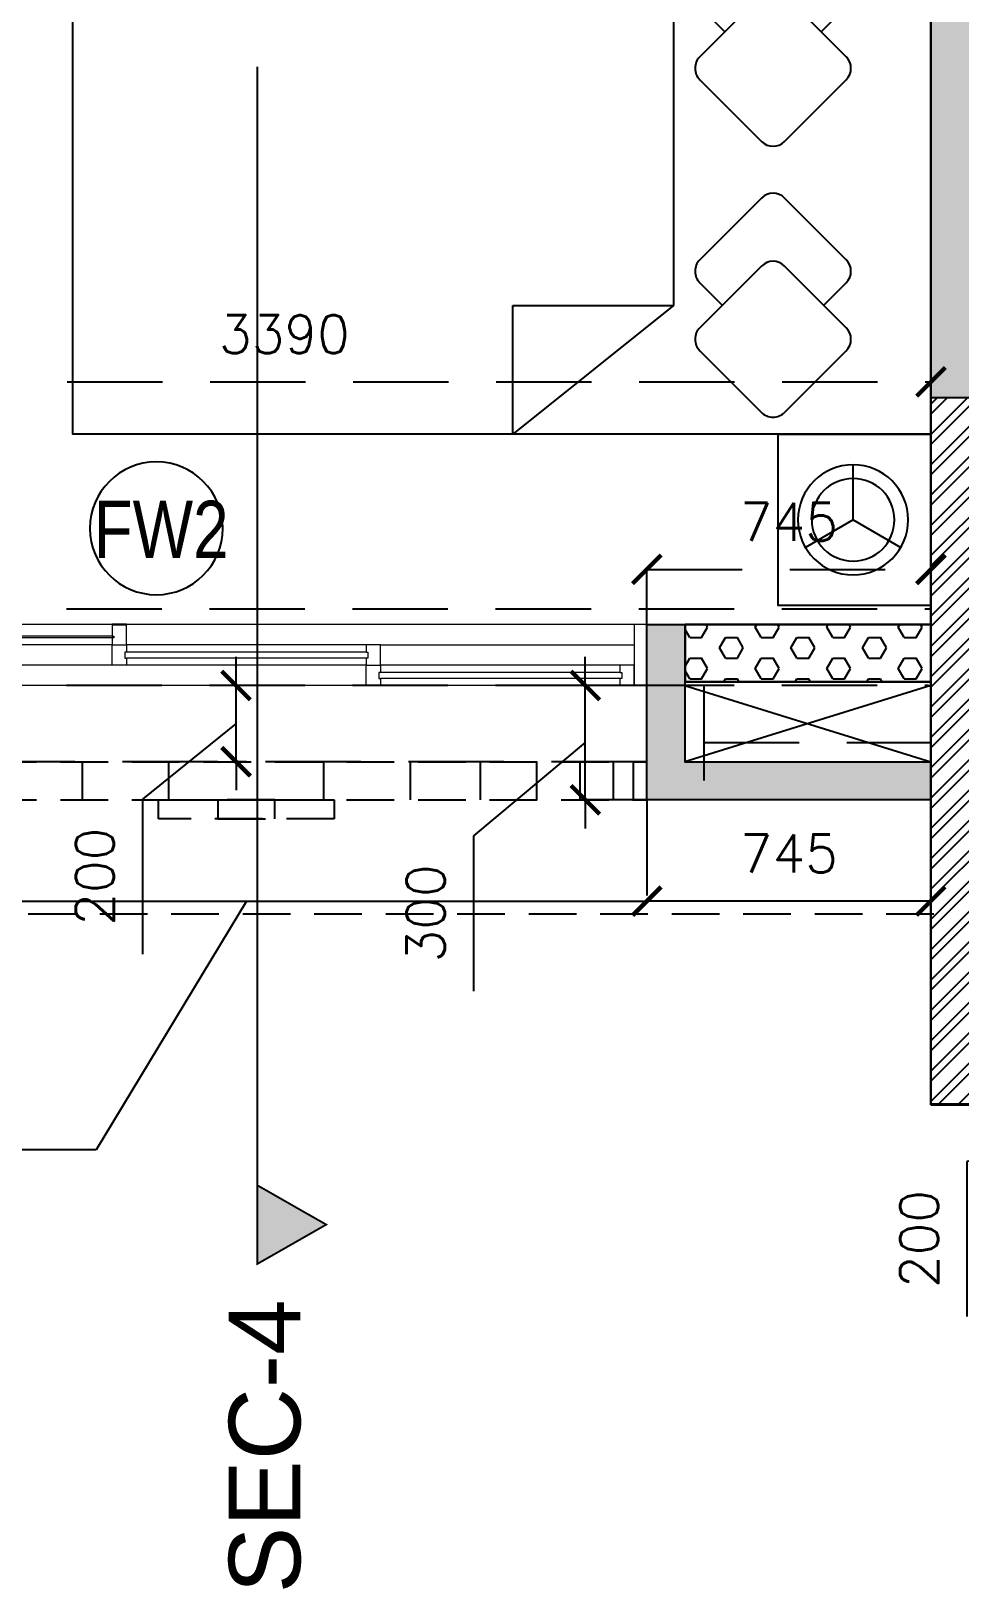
# Model space of a CAD drawing. Header units: millimetres. Extents: x 1167879 to 1231451, y -5731814 to -5645217.
# Drawn here: x 1196773 to 1199208, y -5729954 to -5725868 of the extents above; entities that cross this region are included whole.
import ezdxf
from ezdxf.enums import TextEntityAlignment as Align

# ---------------------------------------------------------------- set-up
doc = ezdxf.new("R2010")
doc.units = ezdxf.units.MM
doc.header["$LTSCALE"] = 1000
doc.header["$MEASUREMENT"] = 0
for name, pattern in [('$0$AUDIT_D_120904163729-0', [0]), ('$0$HIDDEN', [0.375, 0.25, -0.125]), ('2BHK-A - FRONT$0$AUDIT_D_120904163729-0', [0]), ('AUDIT_D_120904163729-0', [0]), ('T8(T9 IS SIMILAR) - 1st FLOOR ELEVATION$0$AUDIT_D_120904163729-0', [0]), ('T8(T9 IS SIMILAR) - 1st FLOOR ELEVATION$0$HIDDEN', [0.375, 0.25, -0.125]), ('T8(T9 IS SIMILAR) - DIMENSION & TEXTING$0$HIDDEN', [0.375, 0.25, -0.125]), ('T8(T9 IS SIMILAR) - TYPICAL FLOOR ELEVATION$0$AUDIT_D_120904163729-0', [0]), ('T8(T9 IS SIMILAR) - TYPICAL FLOOR ELEVATION$0$HIDDEN', [0.375, 0.25, -0.125]), ('T8(T9 IS SIMILAR)$0$$0$HIDDEN', [0.375, 0.25, -0.125]), ('T8_PROFILE SECTIONS$0$HIDDEN', [0.375, 0.25, -0.125]), ('T8_PROFILE SECTIONS$0$PHANTOM2', [1.25, 0.625, -0.125, 0.125, -0.125, 0.125, -0.125])]:
    doc.linetypes.add(name, pattern=pattern)
doc.layers.get('0').update_dxf_attribs({"linetype": 'AUDIT_D_120904163729-0'})
for name, color, linetype in [('$0$A-DIM', 1, '$0$AUDIT_D_120904163729-0'), ('2BHK-A - FRONT$0$2BHK-A - FRONT$0$a-furniture', 8, 'Continuous'), ('2BHK-A - FRONT$0$A-HATCH -160', 251, '2BHK-A - FRONT$0$AUDIT_D_120904163729-0'), ('A_dim', 1, 'Continuous'), ('T8(T9 IS SIMILAR) - 1st FLOOR ELEVATION$0$A-WALL-FEATURES', 6, 'T8(T9 IS SIMILAR) - 1st FLOOR ELEVATION$0$AUDIT_D_120904163729-0'), ('T8(T9 IS SIMILAR) - DIMENSION & TEXTING$0$A-DIMENSIONS', 2, 'T8(T9 IS SIMILAR) - DIMENSION & TEXTING$0$HIDDEN'), ('T8(T9 IS SIMILAR) - DIMENSION & TEXTING$0$a-window-no', 125, 'Continuous'), ('T8(T9 IS SIMILAR) - TYPICAL FLOOR ELEVATION$0$A-DIM', 1, 'T8(T9 IS SIMILAR) - TYPICAL FLOOR ELEVATION$0$AUDIT_D_120904163729-0'), ('T8(T9 IS SIMILAR) - TYPICAL FLOOR ELEVATION$0$A-WALL HATCH', 252, 'T8(T9 IS SIMILAR) - TYPICAL FLOOR ELEVATION$0$AUDIT_D_120904163729-0'), ('T8(T9 IS SIMILAR) - TYPICAL FLOOR ELEVATION$0$A-WALL-FEATURES', 6, 'T8(T9 IS SIMILAR) - TYPICAL FLOOR ELEVATION$0$AUDIT_D_120904163729-0'), ('T8(T9 IS SIMILAR)$0$$6$a-beam 2', 50, 'Continuous'), ('T8(T9 IS SIMILAR)$0$S-BEAM', 20, 'T8(T9 IS SIMILAR)$0$$0$HIDDEN'), ('T8_PROFILE SECTIONS$0$A-PROFILE SECTIONS', 81, 'T8_PROFILE SECTIONS$0$PHANTOM2'), ('T8_REFUGE COLUMNS$0$A-RCC COLS', 3, 'Continuous'), ('T8_TYPICAL COLUMNS$0$A-RCC COLS', 3, 'Continuous')]:
    doc.layers.add(name, color=color, linetype=linetype)
for name, color, linetype, lineweight in [('2BHK-A - FRONT$0$A-WALL- 160', 6, 'Continuous', 30), ('2BHK-A - FRONT$0$Window', 4, 'Continuous', 20), ('T8(T9 IS SIMILAR)$0$D&W', 8, 'Continuous', 25)]:
    doc.layers.add(name, color=color, linetype=linetype, lineweight=lineweight)
doc.layers.add('T8_REFUGE COLUMNS$0$COL-HATCH', color=7, linetype='Continuous', lineweight=25, true_color=0xa3a3a3)
doc.styles.add('$4$Romans 1', font='romans.shx', dxfattribs={"height": 100})
doc.styles.add('T8(T9 IS SIMILAR) - DIMENSION & TEXTING$0$LODHA STANDERD', font='sanss___.ttf')
doc.styles.add('T8(T9 IS SIMILAR) - DIMENSION & TEXTING$0$Romans 1', font='romans.shx', dxfattribs={"height": 100})
doc.styles.add('T8(T9 IS SIMILAR) - TYPICAL FLOOR ELEVATION$0$Romans 1', font='romans.shx', dxfattribs={"height": 100})
doc.styles.add('T8_PROFILE SECTIONS$0$arial', font='sanss___.ttf')
doc.dimstyles.new('$1$ALPINE S', dxfattribs={"dimscale": 0, "dimtxt": 100, "dimasz": 75, "dimexe": 0, "dimexo": 0, "dimgap": 75, "dimtad": 1, "dimdec": 0, "dimzin": 0, "dimdsep": 46, "dimtxsty": '$4$Romans 1', "dimblk": '$4$_ArchTick', "dimcen": 0.09, "dimclrd": 256, "dimclre": 256, "dimclrt": 7, "dimadec": 0, "dimazin": 0, "dimtfac": 1, "dimtdec": 0, "dimtofl": 0, "dimtmove": 1, "dimatfit": 0, "dimldrblk": '$1$_Open90', "dimfxl": 1, "dimtolj": 1, "dimtzin": 0, "dimarcsym": 0})
doc.dimstyles.new('T8(T9 IS SIMILAR) - DIMENSION & TEXTING$0$ALPINE S', dxfattribs={"dimscale": 0, "dimtxt": 100, "dimasz": 75, "dimexe": 0, "dimexo": 0, "dimgap": 75, "dimtad": 1, "dimdec": 0, "dimzin": 0, "dimdsep": 46, "dimtxsty": 'T8(T9 IS SIMILAR) - DIMENSION & TEXTING$0$Romans 1', "dimblk": 'T8(T9 IS SIMILAR) - DIMENSION & TEXTING$0$_ArchTick', "dimcen": 0.09, "dimclrd": 256, "dimclre": 256, "dimclrt": 7, "dimadec": 0, "dimazin": 0, "dimtfac": 1, "dimtdec": 0, "dimtofl": 0, "dimtmove": 1, "dimatfit": 0, "dimldrblk": 'T8(T9 IS SIMILAR) - DIMENSION & TEXTING$0$_Open90', "dimfxl": 1, "dimtolj": 1, "dimtzin": 0, "dimarcsym": 0})
doc.dimstyles.new('T8(T9 IS SIMILAR) - TYPICAL FLOOR ELEVATION$0$ALPINE S', dxfattribs={"dimscale": 0, "dimtxt": 100, "dimasz": 75, "dimexe": 0, "dimexo": 0, "dimgap": 75, "dimtad": 1, "dimdec": 0, "dimzin": 0, "dimdsep": 46, "dimtxsty": 'T8(T9 IS SIMILAR) - TYPICAL FLOOR ELEVATION$0$Romans 1', "dimblk": 'T8(T9 IS SIMILAR) - TYPICAL FLOOR ELEVATION$0$_ArchTick', "dimcen": 0.09, "dimclrd": 256, "dimclre": 256, "dimclrt": 7, "dimadec": 0, "dimazin": 0, "dimtfac": 1, "dimtdec": 0, "dimtofl": 0, "dimtmove": 1, "dimatfit": 0, "dimldrblk": 'T8(T9 IS SIMILAR) - TYPICAL FLOOR ELEVATION$0$_Open90', "dimfxl": 1, "dimtolj": 1, "dimtzin": 0, "dimarcsym": 0})

# ---------------------------------------------------------------- blocks, each defined once
blk = doc.blocks.new('T8(T9 IS SIMILAR) - 1st FLOOR ELEVATION')
at = {"layer": 'T8(T9 IS SIMILAR) - 1st FLOOR ELEVATION$0$A-WALL-FEATURES', "color": 2, "linetype": 'T8(T9 IS SIMILAR) - 1st FLOOR ELEVATION$0$HIDDEN', "ltscale": 0.5}
for p, q in [((1198387.7, -5727884.6), (1198387.7, -5727584.6)), ((1196287.7, -5727784.6), (1198387.7, -5727784.6)), ((1196907.6, -5727884.6), (1196907.6, -5727784.6)), ((1197134.6, -5727884.6), (1197134.6, -5727784.6)), ((1197540.9, -5727884.6), (1197540.9, -5727784.6)), ((1197767.8, -5727884.6), (1197767.8, -5727784.6)), ((1197951.2, -5727884.6), (1197951.2, -5727784.6)), ((1198099.6, -5727884.6), (1198099.6, -5727784.6)), ((1198213.1, -5727884.6), (1198213.1, -5727784.6)), ((1198300.4, -5727884.6), (1198300.4, -5727784.6)), ((1198352.8, -5727884.6), (1198352.8, -5727784.6)), ((1196287.7, -5727884.6), (1198387.7, -5727884.6))]:
    blk.add_line(p, q, dxfattribs=at)
blk.add_lwpolyline([(1199140.6, -5728184.6), (1195092.6, -5728184.7), (1195092.6, -5722974), (1196392.3, -5722974)], dxfattribs=at)
for points in [[(1197107.7, -5727884.6), (1197567.7, -5727884.6), (1197567.7, -5727934.6), (1197107.7, -5727934.6)], [(1197262.7, -5727934.6), (1197412.7, -5727934.6), (1197412.7, -5727884.6), (1197262.7, -5727884.6)]]:
    blk.add_lwpolyline(points, close=True, dxfattribs=at)
blk = doc.blocks.new('T8(T9 IS SIMILAR) - DIMENSION & TEXTING$0$WINDOW TAG')
at = {"layer": 'T8(T9 IS SIMILAR) - DIMENSION & TEXTING$0$a-window-no'}
blk.add_circle((0, 0), 174.1, dxfattribs=at)
at = {"layer": 'T8(T9 IS SIMILAR) - DIMENSION & TEXTING$0$a-window-no', "style": 'T8(T9 IS SIMILAR) - DIMENSION & TEXTING$0$LODHA STANDERD'}
blk.add_attdef('WINDOW', text='', height=150, dxfattribs=at).set_placement((11.3, 2.8), align=Align.MIDDLE_CENTER)
blk = doc.blocks.new('T8(T9 IS SIMILAR) - DIMENSION & TEXTING$0$_ArchTick')
at = {"color": 0, "linetype": 'ByBlock', "const_width": 0.15}
blk.add_lwpolyline([(-0.5, -0.5), (0.5, 0.5)], dxfattribs=at)
blk = doc.blocks.new('*D538')
at = {"layer": 'T8(T9 IS SIMILAR) - DIMENSION & TEXTING$0$A-DIMENSIONS', "linetype": 'T8(T9 IS SIMILAR) - DIMENSION & TEXTING$0$HIDDEN', "lineweight": -2, "transparency": 16777216}
for p, q in [((1198387.7, -5727424.6), (1198387.7, -5727280.1)), ((1199132.6, -5727424.6), (1199132.6, -5727280.1))]:
    blk.add_line(p, q, dxfattribs=at)
at = {"layer": 'T8(T9 IS SIMILAR) - DIMENSION & TEXTING$0$A-DIMENSIONS', "lineweight": -2, "transparency": 16777216}
blk.add_line((1198387.7, -5727280.1), (1199132.6, -5727280.1), dxfattribs=at)
at = {"layer": 'T8(T9 IS SIMILAR) - DIMENSION & TEXTING$0$A-DIMENSIONS', "linetype": 'ByBlock', "lineweight": -2, "transparency": 16777216, "xscale": 75, "yscale": 75, "zscale": 75, "rotation": 180}
blk.add_blockref('T8(T9 IS SIMILAR) - DIMENSION & TEXTING$0$_ArchTick', (1198387.7, -5727280.1), dxfattribs=at)
at = {"layer": 'T8(T9 IS SIMILAR) - DIMENSION & TEXTING$0$A-DIMENSIONS', "linetype": 'ByBlock', "lineweight": -2, "transparency": 16777216, "xscale": 75, "yscale": 75, "zscale": 75}
blk.add_blockref('T8(T9 IS SIMILAR) - DIMENSION & TEXTING$0$_ArchTick', (1199132.6, -5727280.1), dxfattribs=at)
at = {"layer": 'T8(T9 IS SIMILAR) - DIMENSION & TEXTING$0$A-DIMENSIONS', "color": 7, "linetype": 'ByBlock', "transparency": 16777216, "insert": (1198760.2, -5727155.1), "char_height": 100, "attachment_point": 5, "style": 'T8(T9 IS SIMILAR) - DIMENSION & TEXTING$0$Romans 1'}
blk.add_mtext('\\A1;745', dxfattribs=at)
blk = doc.blocks.new('T8(T9 IS SIMILAR) - DIMENSION & TEXTING$0$_Open90')
at = {"color": 0, "linetype": 'ByBlock', "lineweight": -2}
for p, q in [((0, 0), (-1, 0)), ((-0.5, 0.5), (0, 0)), ((0, 0), (-0.5, -0.5))]:
    blk.add_line(p, q, dxfattribs=at)
blk = doc.blocks.new('*D539')
at = {"layer": 'T8(T9 IS SIMILAR) - DIMENSION & TEXTING$0$A-DIMENSIONS', "linetype": 'T8(T9 IS SIMILAR) - DIMENSION & TEXTING$0$HIDDEN', "lineweight": -2, "transparency": 16777216}
for p, q in [((1195742.6, -5726519.7), (1195742.6, -5726787.9)), ((1199132.6, -5726519.7), (1199132.6, -5726787.9))]:
    blk.add_line(p, q, dxfattribs=at)
at = {"layer": 'T8(T9 IS SIMILAR) - DIMENSION & TEXTING$0$A-DIMENSIONS', "lineweight": -2, "transparency": 16777216}
blk.add_line((1195742.6, -5726787.9), (1199132.6, -5726787.9), dxfattribs=at)
at = {"layer": 'T8(T9 IS SIMILAR) - DIMENSION & TEXTING$0$A-DIMENSIONS', "linetype": 'ByBlock', "lineweight": -2, "transparency": 16777216, "xscale": 75, "yscale": 75, "zscale": 75, "rotation": 180}
blk.add_blockref('T8(T9 IS SIMILAR) - DIMENSION & TEXTING$0$_ArchTick', (1195742.6, -5726787.9), dxfattribs=at)
at = {"layer": 'T8(T9 IS SIMILAR) - DIMENSION & TEXTING$0$A-DIMENSIONS', "linetype": 'ByBlock', "lineweight": -2, "transparency": 16777216, "xscale": 75, "yscale": 75, "zscale": 75}
blk.add_blockref('T8(T9 IS SIMILAR) - DIMENSION & TEXTING$0$_ArchTick', (1199132.6, -5726787.9), dxfattribs=at)
at = {"layer": 'T8(T9 IS SIMILAR) - DIMENSION & TEXTING$0$A-DIMENSIONS', "color": 7, "linetype": 'ByBlock', "transparency": 16777216, "insert": (1197437.6, -5726662.9), "char_height": 100, "attachment_point": 5, "style": 'T8(T9 IS SIMILAR) - DIMENSION & TEXTING$0$Romans 1'}
blk.add_mtext('\\A1;3390', dxfattribs=at)
blk = doc.blocks.new('T8_REFUGE COLUMNS')
at = {"layer": 'T8_REFUGE COLUMNS$0$COL-HATCH', "linetype": 'ByBlock'}
h = blk.add_hatch(color=256, dxfattribs=at)
h.dxf.hatch_style = 1
h.paths.add_polyline_path([(1199382.1, -5726829.9), (1199132.1, -5726829.9), (1199132.1, -5724474.9), (1199382.1, -5724474.9)])
at = {"layer": 'T8_REFUGE COLUMNS$0$A-RCC COLS', "linetype": 'ByBlock'}
blk.add_lwpolyline([(1199382.1, -5726829.9), (1199132.1, -5726829.9), (1199132.1, -5724474.9), (1199382.1, -5724474.9)], close=True, dxfattribs=at)
blk = doc.blocks.new('T8_TYPICAL COLUMNS')
at = {"layer": 'T8_TYPICAL COLUMNS$0$A-RCC COLS', "linetype": 'ByBlock'}
blk.add_blockref('T8_REFUGE COLUMNS', (0, 0), dxfattribs=at)
blk = doc.blocks.new('2BHK-A - FRONT$0$2100')
at = {"layer": '2BHK-A - FRONT$0$Window', "color": 1, "lineweight": 13}
for p, q in [((1150876.5, -5693344.1), (1148842.5, -5693344.1)), ((1149507.5, -5693344.1), (1148880, -5693344.1)), ((1149507.5, -5693397.4), (1148880, -5693397.4)), ((1150173.7, -5693397.4), (1149545, -5693397.4)), ((1150211.2, -5693397.4), (1150876.5, -5693397.4)), ((1149507.5, -5693450.8), (1148842.5, -5693450.8)), ((1150173.7, -5693450.8), (1149545, -5693450.8)), ((1150839, -5693450.8), (1150211.2, -5693450.8)), ((1150173.7, -5693504.1), (1148842.5, -5693504.1)), ((1150839, -5693504.1), (1150211.2, -5693504.1))]:
    blk.add_line(p, q, dxfattribs=at)
at = {"layer": '2BHK-A - FRONT$0$Window', "color": 5, "lineweight": 13}
for p, q in [((1149507.5, -5693374.4), (1148880, -5693374.4)), ((1149507.5, -5693378.9), (1148880, -5693378.9)), ((1150173.7, -5693416), (1149545, -5693416)), ((1150173.7, -5693432.2), (1149545, -5693432.2)), ((1150839, -5693469.3), (1150211.2, -5693469.3)), ((1150839, -5693485.5), (1150211.2, -5693485.5))]:
    blk.add_line(p, q, dxfattribs=at)
at = {"layer": '2BHK-A - FRONT$0$Window', "color": 4, "lineweight": 13}
for points in [[(1148842.5, -5693344.1), (1148809.5, -5693344.1), (1148809.5, -5693504.1), (1148842.5, -5693504.1)], [(1148880, -5693378.9), (1148880, -5693397.4), (1148842.5, -5693397.4), (1148842.5, -5693344.1), (1148880, -5693344.1), (1148880, -5693374.4), (1148875.5, -5693374.4), (1148875.5, -5693378.9)], [(1149507.5, -5693378.9), (1149507.5, -5693397.4), (1149545, -5693397.4), (1149545, -5693344.1), (1149507.5, -5693344.1), (1149507.5, -5693374.4), (1149512, -5693374.4), (1149512, -5693378.9)], [(1150909.5, -5693344.1), (1150876.5, -5693344.1), (1150876.5, -5693504.1), (1150909.5, -5693504.1)], [(1149545, -5693432.2), (1149545, -5693450.8), (1149507.5, -5693450.8), (1149507.5, -5693397.4), (1149545, -5693397.4), (1149545, -5693416), (1149540.5, -5693416), (1149540.5, -5693432.2)], [(1150173.7, -5693432.2), (1150173.7, -5693450.8), (1150211.2, -5693450.8), (1150211.2, -5693397.4), (1150173.7, -5693397.4), (1150173.7, -5693416), (1150178.2, -5693416), (1150178.2, -5693432.2)], [(1150211.2, -5693485.5), (1150211.2, -5693504.1), (1150173.7, -5693504.1), (1150173.7, -5693450.8), (1150211.2, -5693450.8), (1150211.2, -5693469.3), (1150206.7, -5693469.3), (1150206.7, -5693485.5)], [(1150839, -5693485.5), (1150839, -5693504.1), (1150876.5, -5693504.1), (1150876.5, -5693450.8), (1150839, -5693450.8), (1150839, -5693469.3), (1150843.5, -5693469.3), (1150843.5, -5693485.5)]]:
    blk.add_lwpolyline(points, close=True, dxfattribs=at)
blk = doc.blocks.new('2BHK-A - FRONT$0$2BHK-A - FRONT$0$a bed')
at = {"color": 0, "linetype": 'ByBlock', "extrusion": (1.06338e-09, -0.000260045, 1)}
for q in [(78.6, 2497.2), (328.9, 2497.3), (203.8, 2280.5)]:
    blk.add_line((203.8, 2425), q, dxfattribs=at)
at = {"color": 0, "linetype": 'ByBlock'}
for p, q in [((675, 2200, 0), (675, 737.5, 0)), ((221.8, 1867.4, 0), (383.5, 2029, 0)), ((444.1, 2029, 0), (605.8, 1867.4, 0)), ((334.7, 1693.9, 0), (221.8, 1806.8, 0)), ((605.8, 1806.8, 0), (492.9, 1693.9, 0)), ((221.8, 1581, 0), (383.5, 1742.6, 0)), ((444.1, 1742.6, 0), (605.8, 1581, 0)), ((221.8, 1389.8, 0), (383.5, 1551.4, 0)), ((287.1, 1455.1, 0), (221.8, 1520.4, 0)), ((444.1, 1551.4, 0), (605.8, 1389.8, 0)), ((605.8, 1520.4, 0), (540.5, 1455.1, 0)), ((383.5, 1167.5, 0), (221.8, 1329.2, 0)), ((605.8, 1329.2, 0), (444.1, 1167.5, 0)), ((221.8, 857.3, 0), (383.5, 1019, 0)), ((444.1, 1019, 0), (605.8, 857.3, 0)), ((221.8, 679, 0), (383.5, 840.6, 0)), ((444.1, 840.6, 0), (605.8, 679, 0)), ((280.7, 737.9, 0), (221.8, 796.7, 0)), ((605.8, 796.7, 0), (546.9, 737.9, 0)), ((1095.6, 737.5, 0), (675, 737.5, 0)), ((675, 737.5, 0), (1095.6, 400, 0)), ((1095.6, 400, 0), (1095.6, 737.5, 0)), ((383.5, 456.7, 0), (221.8, 618.4, 0)), ((605.8, 618.4, 0), (444.1, 456.7, 0)), ((56.3, 400, 0), (506.3, 400, 0))]:
    blk.add_line(p, q, dxfattribs=at)
at = {"color": 0, "linetype": 'ByBlock', "extrusion": (1.06338e-09, 0.000260045, 1)}
for q in [(203.8, 319.5), (78.6, 102.8), (328.9, 102.7)]:
    blk.add_line((203.8, 175), q, dxfattribs=at)
at = {"color": 0, "linetype": 'ByBlock'}
for points in [[(0, 2200), (0, 2650), (400, 2650), (400, 2200)], [(0, 400), (0, -50), (400, -50), (400, 400)]]:
    blk.add_lwpolyline(points, close=True, dxfattribs=at)
blk.add_lwpolyline([(0, 400), (2250, 400), (2250, 2200), (0, 2200), (0, 400)], dxfattribs=at)
at = {"color": 0, "linetype": 'ByBlock', "extrusion": (1.06338e-09, -0.000260045, 1)}
for radius in [144.5, 108.4]:
    blk.add_circle((203.8, 2425, -0.6), radius, dxfattribs=at)
at = {"color": 0, "linetype": 'ByBlock', "extrusion": (1.06338e-09, 0.000260045, 1)}
for radius in [144.5, 108.4]:
    blk.add_circle((203.8, 175, 0), radius, dxfattribs=at)
at = {"color": 0, "linetype": 'ByBlock', "extrusion": (7.42612e-06, -2.34658e-07, -1)}
for centre, major_axis, start_param, end_param in [((417.2, 2002.1, 0), (-26.9, 26.9, 0), 6.283185, 7.853982), ((252.2, 1837.1, 0.7), (-30.3, 30.3, 0), 4.712389, 6.283185), ((575.4, 1837.1, 0.7), (30.3, 30.3, 0), 0, 1.570796), ((413.8, 1712.3, 0.7), (-30.3, 30.3, 0), 6.283185, 7.853982), ((252.2, 1550.7, 0.7), (30.3, 30.3, 0), 3.141593, 4.712389), ((413.8, 1521.1, 0.7), (30.3, 30.3, 0), 4.712389, 6.283185), ((575.4, 1550.7, 0.7), (30.3, 30.3, 0), 0, 1.570796), ((252.2, 1359.5, 0.7), (-30.3, 30.3, 0), 4.712389, 6.283185), ((575.4, 1359.5, 0.7), (-30.3, 30.3, 0), 1.570796, 3.141593), ((413.8, 1197.8, 0.7), (-30.3, 30.3, 0), 3.141593, 4.712389), ((413.8, 988.7, 0.7), (30.3, 30.3, 0), 4.712389, 6.283185), ((252.2, 827, 0.7), (30.3, 30.3, 0), 3.141593, 4.712389), ((413.8, 810.3, 0.7), (30.3, 30.3, 0), 4.712389, 6.283185), ((575.4, 827, 0.7), (-30.3, 30.3, 0), 1.570796, 3.141593), ((252.2, 648.7, 0.7), (-30.3, 30.3, 0), 4.712389, 6.283185), ((575.4, 648.7, 0.7), (-30.3, 30.3, 0), 1.570796, 3.141593), ((413.8, 487.1, 0.7), (30.3, 30.3, 0), 1.570796, 3.141593)]:
    blk.add_ellipse(centre, major_axis=major_axis, ratio=1, start_param=start_param, end_param=end_param, dxfattribs=at)
blk = doc.blocks.new('2BHK-A - FRONT')
at = {"layer": '2BHK-A - FRONT$0$A-HATCH -160', "linetype": 'ByBlock'}
h = blk.add_hatch(dxfattribs=at)
h.set_pattern_fill('ANSI32', color=256, scale=150)
h.set_pattern_definition([(45, (0, -0.55), (-39.77475644, 39.77475644), []), (45, (26.517, -0.55), (-39.77475644, 39.77475644), [])])
h.paths.add_polyline_path([(1145269.9, -5728524.2), (1145269.9, -5728684.2), (1144639.8, -5728684.2), (1144639.8, -5726829.5), (1144799.8, -5726829.5), (1144799.8, -5728524.2)])
h.paths.add_polyline_path([(1148934.5, -5727449.8), (1148934.5, -5727609.8), (1147999.5, -5727609.8), (1147999.5, -5727009.5), (1148159.5, -5727009.5), (1148159.5, -5727449.8)])
h.paths.add_polyline_path([(1147999.5, -5728684.2), (1147999.5, -5728524.2), (1147369.9, -5728524.2), (1147369.9, -5728684.2)])
edge = h.paths.add_edge_path()
edge.add_line((1151334.5, -5727449.8), (1151779.5, -5727449.8))
edge.add_line((1151779.5, -5727449.8), (1151779.5, -5727609.8))
edge.add_line((1151704.5, -5727609.8), (1151334.5, -5727609.8))
edge.add_line((1151334.5, -5727609.8), (1151334.5, -5727449.8))
h.paths.add_polyline_path([(1146264.5, -5719573.8), (1146424.5, -5719573.8), (1146424.5, -5719224.6), (1146264.5, -5719224.6)])
h.paths.add_polyline_path([(1145549.4, -5721834.4), (1145788.9, -5721834.4), (1145790, -5721674.6), (1145549.4, -5721674.6)])
h.paths.add_polyline_path([(1145949.5, -5721924.2), (1145949.5, -5722524.6), (1145789.5, -5722524.6), (1145789.5, -5721924.2)])
h.paths.add_polyline_path([(1144599.5, -5721924.6), (1144759.5, -5721924.6), (1144762, -5722524.6), (1144602, -5722524.6)])
h.paths.add_polyline_path([(1144599.5, -5723474.6), (1144599.5, -5723174.6), (1144759.5, -5723174.6), (1144759.5, -5723314.6), (1145789.5, -5723314.6), (1145789.5, -5723174.6), (1145949.5, -5723174.6), (1145949.5, -5723474.2)])
h = blk.add_hatch(dxfattribs=at)
h.set_pattern_fill('HEX', color=256, scale=250)
h.paths.add_polyline_path([(1141695, -5727574.6), (1141249.8, -5727574.6), (1141249.8, -5727424.6), (1141695, -5727424.6)])
h.paths.add_polyline_path([(1143995, -5727574.6), (1144639.8, -5727574.6), (1144639.8, -5727424.6), (1143995, -5727424.6)])
at = {"layer": '2BHK-A - FRONT$0$A-WALL- 160', "linetype": 'ByBlock'}
for p, q in [((1144639.5, -5727424.6, -0.4), (1144639.5, -5726829.5)), ((1144639.5, -5728684.6), (1144639.5, -5726829.5)), ((1142493, -5727424.6, -0.4), (1142530.5, -5727424.6, -0.4)), ((1143995, -5727424.6, -0.4), (1144639.8, -5727424.6, -0.4)), ((1143995, -5727424.6, -0.4), (1143995, -5727574.6, -0.4)), ((1143995, -5727574.6, -0.4), (1144639.8, -5727574.6, -0.4)), ((1144639.5, -5728684.6), (1145269.9, -5728684.6))]:
    blk.add_line(p, q, dxfattribs=at)
at = {"layer": '2BHK-A - FRONT$0$2BHK-A - FRONT$0$a-furniture', "extrusion": (4.84058e-05, -0.000523293, -1), "zscale": -1, "rotation": 359.9999999999999}
blk.add_blockref('2BHK-A - FRONT$0$2BHK-A - FRONT$0$a bed', (-1144639.5, -5727323.8, 3052.9), dxfattribs=at)
at = {"layer": '2BHK-A - FRONT$0$A-WALL- 160', "linetype": 'ByBlock'}
blk.add_blockref('2BHK-A - FRONT$0$2100', (-7014.5, -34080.5), dxfattribs=at)
blk = doc.blocks.new('T8(T9 IS SIMILAR) - TYPICAL FLOOR ELEVATION$0$_ArchTick')
at = {"color": 0, "linetype": 'ByBlock', "const_width": 0.15}
blk.add_lwpolyline([(-0.5, -0.5), (0.5, 0.5)], dxfattribs=at)
blk = doc.blocks.new('*D757')
at = {"layer": 'T8(T9 IS SIMILAR) - TYPICAL FLOOR ELEVATION$0$A-DIM', "lineweight": -2, "transparency": 16777216}
for p, q in [((1199514.3, -5728684), (1199514.3, -5728609)), ((1199514.3, -5728684), (1199514.3, -5728884)), ((1199514.3, -5728784), (1199226.8, -5728833.1)), ((1199226.8, -5728833.1), (1199226.8, -5729240.3)), ((1199514.3, -5728884), (1199514.3, -5728959))]:
    blk.add_line(p, q, dxfattribs=at)
at = {"layer": 'T8(T9 IS SIMILAR) - TYPICAL FLOOR ELEVATION$0$A-DIM', "linetype": 'T8(T9 IS SIMILAR) - TYPICAL FLOOR ELEVATION$0$HIDDEN', "lineweight": -2, "transparency": 16777216}
for p, q in [((1199662.5, -5728684), (1199514.3, -5728684)), ((1199662.5, -5728884), (1199514.3, -5728884))]:
    blk.add_line(p, q, dxfattribs=at)
at = {"layer": 'T8(T9 IS SIMILAR) - TYPICAL FLOOR ELEVATION$0$A-DIM', "linetype": 'ByBlock', "lineweight": -2, "transparency": 16777216, "xscale": 75, "yscale": 75, "zscale": 75}
for p, rotation in [((1199514.3, -5728684), 270), ((1199514.3, -5728884), 90)]:
    blk.add_blockref('T8(T9 IS SIMILAR) - TYPICAL FLOOR ELEVATION$0$_ArchTick', p, dxfattribs=dict(at, rotation=rotation))
at = {"layer": 'T8(T9 IS SIMILAR) - TYPICAL FLOOR ELEVATION$0$A-DIM', "color": 7, "linetype": 'ByBlock', "transparency": 16777216, "insert": (1199101.8, -5729036.7), "char_height": 100, "attachment_point": 5, "rotation": 90, "style": 'T8(T9 IS SIMILAR) - TYPICAL FLOOR ELEVATION$0$Romans 1', "bg_fill": 3, "box_fill_scale": 1.25, "bg_fill_color": 256, "bg_fill_true_color": 13158600, "bg_fill_transparency": 0}
blk.add_mtext('\\A1;200', dxfattribs=at)
blk = doc.blocks.new('T8(T9 IS SIMILAR) - TYPICAL FLOOR ELEVATION$0$_Open90')
at = {"color": 0, "linetype": 'ByBlock', "lineweight": -2}
for p, q in [((0, 0), (-1, 0)), ((-0.5, 0.5), (0, 0)), ((0, 0), (-0.5, -0.5))]:
    blk.add_line(p, q, dxfattribs=at)
blk = doc.blocks.new('*D683')
at = {"layer": 'T8(T9 IS SIMILAR) - TYPICAL FLOOR ELEVATION$0$A-DIM', "lineweight": -2, "transparency": 16777216}
for p, q in [((1198226.3, -5727584.6), (1198226.3, -5727509.6)), ((1198226.3, -5727884.6), (1198226.3, -5727584.6)), ((1198226.3, -5727734.6), (1197932.8, -5727979)), ((1198226.3, -5727884.6), (1198226.3, -5727959.6)), ((1197932.8, -5727979), (1197932.8, -5728386.1))]:
    blk.add_line(p, q, dxfattribs=at)
at = {"layer": 'T8(T9 IS SIMILAR) - TYPICAL FLOOR ELEVATION$0$A-DIM', "linetype": 'T8(T9 IS SIMILAR) - TYPICAL FLOOR ELEVATION$0$HIDDEN', "lineweight": -2, "transparency": 16777216}
for p, q in [((1198387.7, -5727584.6), (1198226.3, -5727584.6)), ((1198387.7, -5727884.6), (1198226.3, -5727884.6))]:
    blk.add_line(p, q, dxfattribs=at)
at = {"layer": 'T8(T9 IS SIMILAR) - TYPICAL FLOOR ELEVATION$0$A-DIM', "linetype": 'ByBlock', "lineweight": -2, "transparency": 16777216, "xscale": 75, "yscale": 75, "zscale": 75}
for p, rotation in [((1198226.3, -5727584.6), 270), ((1198226.3, -5727884.6), 90)]:
    blk.add_blockref('T8(T9 IS SIMILAR) - TYPICAL FLOOR ELEVATION$0$_ArchTick', p, dxfattribs=dict(at, rotation=rotation))
at = {"layer": 'T8(T9 IS SIMILAR) - TYPICAL FLOOR ELEVATION$0$A-DIM', "color": 7, "linetype": 'ByBlock', "transparency": 16777216, "insert": (1197807.8, -5728182.6), "char_height": 100, "attachment_point": 5, "rotation": 90, "style": 'T8(T9 IS SIMILAR) - TYPICAL FLOOR ELEVATION$0$Romans 1'}
blk.add_mtext('\\A1;300', dxfattribs=at)
blk = doc.blocks.new('*D684')
at = {"layer": 'T8(T9 IS SIMILAR) - TYPICAL FLOOR ELEVATION$0$A-DIM', "lineweight": -2, "transparency": 16777216}
for p, q in [((1197310.7, -5727584.6), (1197310.7, -5727509.6)), ((1197310.7, -5727784.6), (1197310.7, -5727584.6)), ((1197310.7, -5727684.6), (1197065.4, -5727882.7)), ((1197310.7, -5727784.6), (1197310.7, -5727859.6)), ((1197065.4, -5727882.7), (1197065.4, -5728289.8))]:
    blk.add_line(p, q, dxfattribs=at)
at = {"layer": 'T8(T9 IS SIMILAR) - TYPICAL FLOOR ELEVATION$0$A-DIM', "linetype": 'T8(T9 IS SIMILAR) - TYPICAL FLOOR ELEVATION$0$HIDDEN', "lineweight": -2, "transparency": 16777216}
for p, q in [((1197337.7, -5727584.6), (1197310.7, -5727584.6)), ((1197337.7, -5727784.6), (1197310.7, -5727784.6))]:
    blk.add_line(p, q, dxfattribs=at)
at = {"layer": 'T8(T9 IS SIMILAR) - TYPICAL FLOOR ELEVATION$0$A-DIM', "linetype": 'ByBlock', "lineweight": -2, "transparency": 16777216, "xscale": 75, "yscale": 75, "zscale": 75}
for p, rotation in [((1197310.7, -5727584.6), 270), ((1197310.7, -5727784.6), 90)]:
    blk.add_blockref('T8(T9 IS SIMILAR) - TYPICAL FLOOR ELEVATION$0$_ArchTick', p, dxfattribs=dict(at, rotation=rotation))
at = {"layer": 'T8(T9 IS SIMILAR) - TYPICAL FLOOR ELEVATION$0$A-DIM', "color": 7, "linetype": 'ByBlock', "transparency": 16777216, "insert": (1196940.4, -5728086.2), "char_height": 100, "attachment_point": 5, "rotation": 90, "style": 'T8(T9 IS SIMILAR) - TYPICAL FLOOR ELEVATION$0$Romans 1'}
blk.add_mtext('\\A1;200', dxfattribs=at)
blk = doc.blocks.new('*D685')
at = {"layer": 'T8(T9 IS SIMILAR) - TYPICAL FLOOR ELEVATION$0$A-DIM', "linetype": 'T8(T9 IS SIMILAR) - TYPICAL FLOOR ELEVATION$0$HIDDEN', "lineweight": -2, "transparency": 16777216}
for p, q in [((1198387.7, -5727884.6), (1198387.7, -5728150.3)), ((1199132.3, -5727884.6), (1199132.3, -5728150.3))]:
    blk.add_line(p, q, dxfattribs=at)
at = {"layer": 'T8(T9 IS SIMILAR) - TYPICAL FLOOR ELEVATION$0$A-DIM', "lineweight": -2, "transparency": 16777216}
blk.add_line((1199132.3, -5728150.3), (1198387.7, -5728150.3), dxfattribs=at)
at = {"layer": 'T8(T9 IS SIMILAR) - TYPICAL FLOOR ELEVATION$0$A-DIM', "linetype": 'ByBlock', "lineweight": -2, "transparency": 16777216, "xscale": 75, "yscale": 75, "zscale": 75, "rotation": 180}
blk.add_blockref('T8(T9 IS SIMILAR) - TYPICAL FLOOR ELEVATION$0$_ArchTick', (1198387.7, -5728150.3), dxfattribs=at)
at = {"layer": 'T8(T9 IS SIMILAR) - TYPICAL FLOOR ELEVATION$0$A-DIM', "linetype": 'ByBlock', "lineweight": -2, "transparency": 16777216, "xscale": 75, "yscale": 75, "zscale": 75}
blk.add_blockref('T8(T9 IS SIMILAR) - TYPICAL FLOOR ELEVATION$0$_ArchTick', (1199132.3, -5728150.3), dxfattribs=at)
at = {"layer": 'T8(T9 IS SIMILAR) - TYPICAL FLOOR ELEVATION$0$A-DIM', "color": 7, "linetype": 'ByBlock', "transparency": 16777216, "insert": (1198760, -5728025.3), "char_height": 100, "attachment_point": 5, "style": 'T8(T9 IS SIMILAR) - TYPICAL FLOOR ELEVATION$0$Romans 1'}
blk.add_mtext('\\A1;745', dxfattribs=at)
blk = doc.blocks.new('T8_PROFILE SECTIONS$0$MH')
at = {"layer": 'T8_PROFILE SECTIONS$0$A-PROFILE SECTIONS', "linetype": 'T8_PROFILE SECTIONS$0$HIDDEN', "ltscale": 2}
h = blk.add_hatch(color=256, dxfattribs=at)
h.dxf.hatch_style = 1
h.paths.add_polyline_path([(1140339.1, -5697424.8), (1140519.9, -5697528.1), (1140339.1, -5697631.3)])
at = {"layer": 'T8_PROFILE SECTIONS$0$A-PROFILE SECTIONS', "linetype": 'T8_PROFILE SECTIONS$0$HIDDEN', "ltscale": 2, "const_width": 5}
blk.add_lwpolyline([(1140339.1, -5697424.8), (1140339.1, -5697424.8), (1140519.9, -5697528.1), (1140339.1, -5697631.3)], close=True, dxfattribs=at)
blk.add_lwpolyline([(1140339.1, -5697424.8), (1140339.1, -5700565.7)], dxfattribs=at)
blk = doc.blocks.new('PROFILE SECTION LINE T9')
at = {"layer": 'T8_PROFILE SECTIONS$0$A-PROFILE SECTIONS', "linetype": 'ByBlock', "xscale": -1, "rotation": 180}
blk.add_blockref('T8_PROFILE SECTIONS$0$MH', (-1128691.1, -5714911.2, 0), dxfattribs=at)
at = {"layer": 'T8_PROFILE SECTIONS$0$A-PROFILE SECTIONS', "linetype": 'ByBlock', "insert": (11573.5, -17579.2, 0), "char_height": 187.5, "attachment_point": 3, "rotation": 90, "style": 'T8_PROFILE SECTIONS$0$arial'}
blk.add_mtext_dynamic_manual_height_columns('SEC-4', width=301.334, gutter_width=500, heights=[0], dxfattribs=at)
blk = doc.blocks.new('$4$_ArchTick')
at = {"color": 0, "linetype": 'ByBlock', "const_width": 0.15}
blk.add_lwpolyline([(-0.5, -0.5), (0.5, 0.5)], dxfattribs=at)
blk = doc.blocks.new('*D70')
at = {"layer": '$0$A-DIM', "linetype": '$0$HIDDEN', "lineweight": -2, "transparency": 16777216}
for p, q in [((11455.7, -9084.8), (11455.7, -9350.5)), ((13555.7, -9085.4), (13555.7, -9350.5))]:
    blk.add_line(p, q, dxfattribs=at)
at = {"layer": '$0$A-DIM', "lineweight": -2, "transparency": 16777216}
for p, q in [((11455.7, -9350.5), (13555.7, -9350.5)), ((12505.7, -9350.5), (12111.5, -10002.8)), ((12111.5, -10002.8), (9552, -10002.8))]:
    blk.add_line(p, q, dxfattribs=at)
at = {"layer": '$0$A-DIM', "linetype": 'ByBlock', "lineweight": -2, "transparency": 16777216, "xscale": 75, "yscale": 75, "zscale": 75, "rotation": 180}
blk.add_blockref('$4$_ArchTick', (11455.7, -9350.5), dxfattribs=at)
at = {"layer": '$0$A-DIM', "linetype": 'ByBlock', "lineweight": -2, "transparency": 16777216, "xscale": 75, "yscale": 75, "zscale": 75}
blk.add_blockref('$4$_ArchTick', (13555.7, -9350.5), dxfattribs=at)
at = {"layer": '$0$A-DIM', "color": 7, "linetype": 'ByBlock', "transparency": 16777216, "insert": (10831.7, -9868.3), "char_height": 100, "attachment_point": 5, "style": '$4$Romans 1'}
blk.add_mtext("\\A1;2100 ARCH PROFILE 'B' ABOVE", dxfattribs=at)
blk = doc.blocks.new('$1$_Open90')
at = {"color": 0, "linetype": 'ByBlock', "lineweight": -2}
for p, q in [((0, 0), (-1, 0)), ((-0.5, 0.5), (0, 0)), ((0, 0), (-0.5, -0.5))]:
    blk.add_line(p, q, dxfattribs=at)
blk = doc.blocks.new('T8(T9 IS SIMILAR) - DIMENSION & TEXTING')
at = {"layer": 'T8(T9 IS SIMILAR) - DIMENSION & TEXTING$0$a-window-no'}
ref = blk.add_blockref('T8(T9 IS SIMILAR) - DIMENSION & TEXTING$0$WINDOW TAG', (1197101.6, -5727172.3), dxfattribs=dict(at, xscale=-1, rotation=180))
ref.add_attrib('WINDOW', 'FW2', dxfattribs={"height": 150, "style": 'T8(T9 IS SIMILAR) - DIMENSION & TEXTING$0$LODHA STANDERD', "width": 0.8}).set_placement((1197114.2, -5727175.1), align=Align.MIDDLE_CENTER)
at = {"layer": 'T8(T9 IS SIMILAR) - DIMENSION & TEXTING$0$A-DIMENSIONS', "linetype": 'ByBlock'}
for base, p1, p2, picture, middle in [((1199132.6, -5726787.9), (1195742.6, -5726519.7), (1199132.6, -5726519.7, -2.3), '*D539', (1197437.6, -5726662.9)), ((1199132.6, -5727280.1), (1198387.7, -5727424.6), (1199132.6, -5727424.6), '*D538', (1198760.2, -5727155.1))]:
    dim = blk.add_linear_dim(base=base, p1=p1, p2=p2, dimstyle='T8(T9 IS SIMILAR) - DIMENSION & TEXTING$0$ALPINE S', override={"dimscale": 1, "dimfxl": 5, "dimarcsym": 1}, dxfattribs=at)
    dim.commit()
    dim.dimension.update_dxf_attribs({"geometry": picture, "text_midpoint": middle})
blk = doc.blocks.new('T8(T9 IS SIMILAR) - TYPICAL FLOOR ELEVATION')
at = {"layer": 'T8(T9 IS SIMILAR) - TYPICAL FLOOR ELEVATION$0$A-WALL HATCH', "linetype": 'ByBlock'}
h = blk.add_hatch(dxfattribs=at)
h.set_pattern_fill('ZIGZAG', color=256, scale=250)
h.set_pattern_definition([(0, (0, 0), (31.25, 31.25), [31.25, -31.25]), (90, (31.25, 0), (-31.25, 31.25), [31.25, -31.25])])
h.paths.add_polyline_path([(1186332.7, -5719983.5), (1186332.7, -5719683.5), (1186432.7, -5719683.5), (1186432.7, -5719883.5), (1186982.7, -5719883.5), (1186982.7, -5719523.5), (1187082.7, -5719523.5), (1187082.7, -5719983.5)])
h.paths.add_polyline_path([(1190232.7, -5719983.5), (1190232.7, -5719683.5), (1190132.7, -5719683.5), (1190132.7, -5719883.5), (1189582.7, -5719883.5), (1189582.7, -5719523.5), (1189482.7, -5719523.5), (1189482.7, -5719983.5)])
h.paths.add_polyline_path([(1190857.7, -5717933.5), (1190857.7, -5717733.5), (1190757.7, -5717733.5), (1190757.7, -5717933.5)])
h.paths.add_polyline_path([(1193357.7, -5717733.5), (1193357.7, -5717933.5), (1193257.7, -5717933.5), (1193257.7, -5717733.5)])
h.paths.add_polyline_path([(1196632.8, -5709938.8), (1196632.8, -5709738.8), (1196532.8, -5709738.8), (1196532.8, -5709938.8)])
h.paths.add_polyline_path([(1194132, -5709738.8), (1194132, -5709938.8), (1194032, -5709938.8), (1194032, -5709738.8)])
h.paths.add_polyline_path([(1195742.7, -5701889.7), (1196212.8, -5701889.7), (1196212.8, -5702349.7), (1196112.8, -5702349.7), (1196112.8, -5701989.7), (1195742.7, -5701989.7)])
h.paths.add_polyline_path([(1198312.8, -5702349.7), (1198312.8, -5701889.7), (1199132.6, -5701889.7), (1199132.6, -5701989.7), (1198412.8, -5701989.7), (1198412.8, -5702349.7)])
h.paths.add_polyline_path([(1199662.5, -5701090.3), (1199662.5, -5700890.3), (1199762.5, -5700890.3), (1199762.5, -5701090.3)])
h.paths.add_polyline_path([(1201862.6, -5700890.3), (1201862.6, -5701090.3), (1201962.6, -5701090.3), (1201962.6, -5700890.3)])
h.paths.add_polyline_path([(1210681.9, -5700890.3), (1210681.9, -5701090.3), (1210581.9, -5701090.3), (1210581.9, -5700890.3)])
h.paths.add_polyline_path([(1212882, -5701090.3), (1212882, -5700890.3), (1212782, -5700890.3), (1212782, -5701090.3)])
h.paths.add_polyline_path([(1214231.8, -5702349.7), (1214231.8, -5701889.7), (1213412.3, -5701889.7), (1213412.3, -5701989.7), (1214131.8, -5701989.7), (1214131.8, -5702349.7)])
h.paths.add_polyline_path([(1216801.9, -5701889.7), (1216331.8, -5701889.7), (1216331.8, -5702349.7), (1216431.8, -5702349.7), (1216431.8, -5701989.7), (1216801.9, -5701989.7)])
h.paths.add_polyline_path([(1215911.7, -5709938.8), (1215911.7, -5709738.8), (1216011.7, -5709738.8), (1216011.7, -5709938.8)])
h.paths.add_polyline_path([(1218412.5, -5709738.8), (1218412.5, -5709938.8), (1218512.5, -5709938.8), (1218512.5, -5709738.8)])
h.paths.add_polyline_path([(1221686.9, -5717933.5), (1221686.9, -5717733.5), (1221786.9, -5717733.5), (1221786.9, -5717933.5)])
h.paths.add_polyline_path([(1219186.9, -5717733.5), (1219186.9, -5717933.5), (1219286.9, -5717933.5), (1219286.9, -5717733.5)])
h.paths.add_polyline_path([(1222311.8, -5719983.5), (1222311.8, -5719683.5), (1222411.8, -5719683.5), (1222411.8, -5719883.5), (1222961.8, -5719883.5), (1222961.8, -5719523.5), (1223061.8, -5719523.5), (1223061.8, -5719983.5)])
h.paths.add_polyline_path([(1226211.8, -5719983.5), (1226211.8, -5719683.5), (1226111.8, -5719683.5), (1226111.8, -5719883.5), (1225561.8, -5719883.5), (1225561.8, -5719523.5), (1225461.8, -5719523.5), (1225461.8, -5719983.5)])
h.paths.add_polyline_path([(1217001.9, -5727584.6), (1216901.9, -5727584.6), (1216901.9, -5727784.6), (1216356.8, -5727784.6), (1216356.8, -5727424.6), (1216256.8, -5727424.6), (1216256.8, -5727884.6), (1217001.9, -5727884.6)])
h.paths.add_polyline_path([(1214156.8, -5727424.6), (1214056.8, -5727424.6), (1214056.8, -5727784.6), (1213412.3, -5727784.6), (1213412.3, -5727884.6), (1214156.8, -5727884.6)])
h.paths.add_polyline_path([(1210681.9, -5728884), (1210681.9, -5728684), (1210581.9, -5728684), (1210581.9, -5728884)])
h.paths.add_polyline_path([(1212882, -5728684), (1212882, -5728884), (1212782, -5728884), (1212782, -5728684)])
h.paths.add_polyline_path([(1201862.6, -5728884), (1201862.6, -5728684), (1201962.6, -5728684), (1201962.6, -5728884)])
h.paths.add_polyline_path([(1199662.5, -5728684), (1199662.5, -5728884), (1199762.5, -5728884), (1199762.5, -5728684)])
h.paths.add_polyline_path([(1198387.7, -5727424.6), (1198487.7, -5727424.6), (1198487.7, -5727784.6), (1199132.3, -5727784.6), (1199132.3, -5727884.6), (1198387.7, -5727884.6)])
h.paths.add_polyline_path([(1195542.6, -5727584.6), (1195642.6, -5727584.6), (1195642.6, -5727784.6), (1196187.7, -5727784.6), (1196187.7, -5727424.6), (1196287.7, -5727424.6), (1196287.7, -5727884.6), (1195542.6, -5727884.6)])
at = {"layer": 'T8(T9 IS SIMILAR) - TYPICAL FLOOR ELEVATION$0$A-WALL-FEATURES', "color": 8, "linetype": 'ByBlock'}
for p, q in [((1198487.7, -5727584.6), (1199132.3, -5727784.6)), ((1199132.3, -5727584.6), (1198487.7, -5727784.6))]:
    blk.add_line(p, q, dxfattribs=at)
at = {"layer": 'T8(T9 IS SIMILAR) - TYPICAL FLOOR ELEVATION$0$A-WALL-FEATURES', "color": 8, "linetype": 'T8(T9 IS SIMILAR) - TYPICAL FLOOR ELEVATION$0$HIDDEN'}
blk.add_line((1198387.7, -5727784.6), (1196287.7, -5727784.6), dxfattribs=at)
at = {"layer": 'T8(T9 IS SIMILAR) - TYPICAL FLOOR ELEVATION$0$A-WALL-FEATURES', "linetype": 'ByBlock'}
blk.add_lwpolyline([(1198387.7, -5727424.6), (1198487.7, -5727424.6), (1198487.7, -5727784.6), (1199132.3, -5727784.6), (1199132.3, -5727884.6), (1198387.7, -5727884.6)], close=True, dxfattribs=at)
at = {"layer": 'T8(T9 IS SIMILAR) - TYPICAL FLOOR ELEVATION$0$A-DIM', "linetype": 'ByBlock'}
for base, p1, p2, picture, middle in [((1197310.7, -5727584.6), (1197337.7, -5727784.6), (1197337.7, -5727584.6), '*D684', (1197065.4, -5727957.7)), ((1198226.3, -5727584.6), (1198387.7, -5727884.6), (1198387.7, -5727584.6), '*D683', (1197932.8, -5728054))]:
    dim = blk.add_linear_dim(base=base, p1=p1, p2=p2, angle=90, dimstyle='T8(T9 IS SIMILAR) - TYPICAL FLOOR ELEVATION$0$ALPINE S', override={"dimscale": 1, "dimfxl": 5, "dimarcsym": 1}, dxfattribs=at)
    dim.commit()
    dim.dimension.update_dxf_attribs({"geometry": picture, "text_midpoint": middle, "dimtype": 128})
dim = blk.add_linear_dim(base=(1198387.7, -5728150.3), p1=(1199132.3, -5727884.6), p2=(1198387.7, -5727884.6), angle=180, dimstyle='T8(T9 IS SIMILAR) - TYPICAL FLOOR ELEVATION$0$ALPINE S', override={"dimscale": 1, "dimfxl": 5, "dimarcsym": 1}, dxfattribs=at)
dim.commit()
dim.dimension.update_dxf_attribs({"geometry": '*D685', "text_midpoint": (1198760, -5728025.3)})
dim = blk.add_linear_dim(base=(1199514.3, -5728884), p1=(1199662.5, -5728684), p2=(1199662.5, -5728884), angle=90, dimstyle='T8(T9 IS SIMILAR) - TYPICAL FLOOR ELEVATION$0$ALPINE S', override={"dimscale": 1, "dimfxl": 5, "dimtfill": 1, "dimarcsym": 1}, dxfattribs=at)
dim.commit()
dim.dimension.update_dxf_attribs({"geometry": '*D757', "text_midpoint": (1199226.8, -5728908.1), "dimtype": 128})
blk = doc.blocks.new('T8(T9 IS SIMILAR)')
at = {"layer": 'T8(T9 IS SIMILAR)$0$D&W', "linetype": 'ByBlock'}
blk.add_blockref('2BHK-A - FRONT', (54492.8, -0.4), dxfattribs=at)
blk.add_blockref('T8(T9 IS SIMILAR) - TYPICAL FLOOR ELEVATION', (0, 0), dxfattribs=at)
blk.add_blockref('T8_TYPICAL COLUMNS', (0, 0), dxfattribs=at)
at = {"layer": 'T8(T9 IS SIMILAR)$0$$6$a-beam 2', "linetype": 'ByBlock'}
blk.add_blockref('T8(T9 IS SIMILAR) - DIMENSION & TEXTING', (0, 0), dxfattribs=at)
at = {"layer": 'T8(T9 IS SIMILAR)$0$S-BEAM'}
for p, q in [((1199131.8, -5726811), (1199131.8, -5728683.1, 0)), ((1195741.3, -5727383.4, 0), (1199131.8, -5727383.4, 0)), ((1195741.3, -5727583.4, 0), (1199126.5, -5727583.4, 0)), ((1198387.1, -5727583.9, 0), (1198387.1, -5727884, 0)), ((1198537.1, -5727583.9, 0), (1198537.1, -5727884, 0)), ((1199131.8, -5727584), (1199131.8, -5727884)), ((1198537.1, -5727734, 0), (1199131.8, -5727734)), ((1198387.1, -5727884, 0), (1199131.8, -5727884)), ((1199331.8, -5728683.1, 0), (1199131.8, -5728683.1, 0))]:
    blk.add_line(p, q, dxfattribs=at)
blk = doc.blocks.new('2ndflproj')
at = {"layer": '$0$A-DIM', "linetype": 'ByBlock'}
dim = blk.add_linear_dim(base=(13555.7, -9350.5), p1=(11455.7, -9084.8, 0.4), p2=(13555.7, -9085.4), text="<> ARCH PROFILE 'B' ABOVE", dimstyle='$1$ALPINE S', override={"dimscale": 1, "dimfxl": 5, "dimarcsym": 1}, dxfattribs=at)
dim.commit()
dim.dimension.update_dxf_attribs({"geometry": '*D70', "text_midpoint": (12036.5, -10002.8), "dimtype": 128})

msp = doc.modelspace()

# ---------------------------------------------------------------- block references
at = {"layer": 'A_dim', "linetype": 'ByBlock'}
msp.add_blockref('T8(T9 IS SIMILAR) - 1st FLOOR ELEVATION', (0, 0), dxfattribs=at)

# ---------------------------------------------------------------- next in the draw order: block references
at = {"linetype": 'ByBlock'}
msp.add_blockref('T8(T9 IS SIMILAR) - DIMENSION & TEXTING', (0, 0), dxfattribs=at)

# ---------------------------------------------------------------- next in the draw order: block references
msp.add_blockref('T8(T9 IS SIMILAR)', (0, 0), dxfattribs=at)

# ---------------------------------------------------------------- next in the draw order: block references
msp.add_blockref('2ndflproj', (1184832.1, -5718799.9), dxfattribs=at)
at = {"layer": 'T8_PROFILE SECTIONS$0$A-PROFILE SECTIONS', "linetype": 'ByBlock'}
msp.add_blockref('PROFILE SECTION LINE T9', (1185718.2, -5711615.8, 0), dxfattribs=at)

doc.saveas('drawing.dxf')
